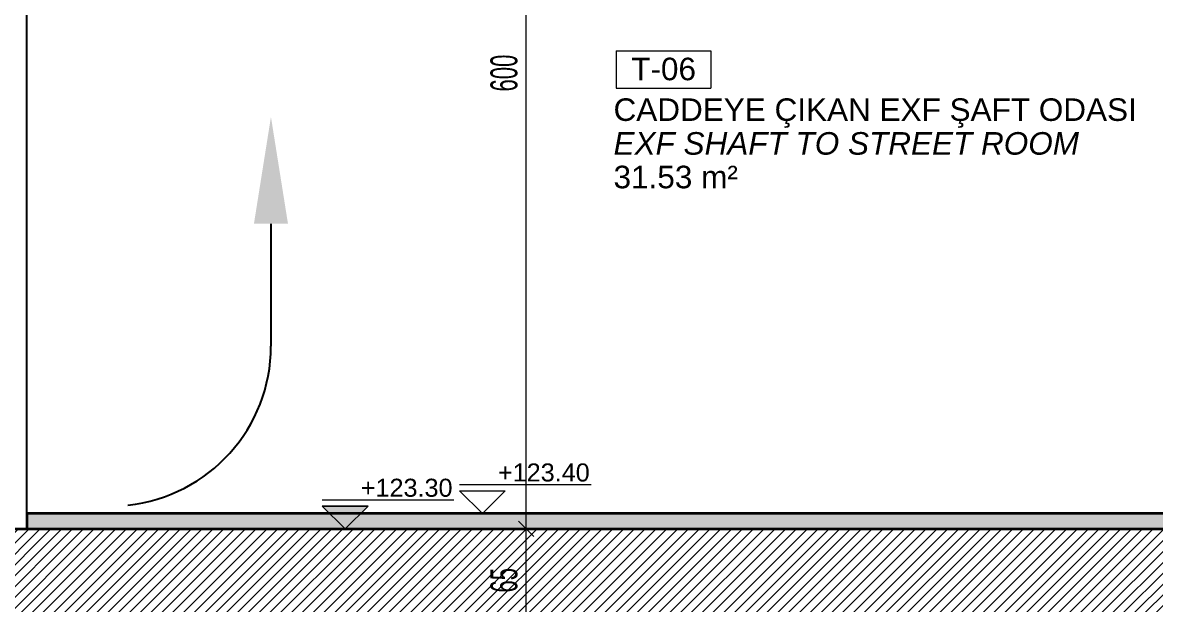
# Model space of a CAD drawing. Header units: centimetres. Extents: x 1976 to 8269, y 9888 to 14030.
# Drawn here: x 5578 to 6319, y 12281 to 12661 of the extents above; entities that cross this region are included whole.
import ezdxf

# ---------------------------------------------------------------- set-up
doc = ezdxf.new("R2010")
doc.units = ezdxf.units.CM
doc.header["$LTSCALE"] = 200
doc.linetypes.add('Dot 1mm', pattern=[0.1, 0, -0.1])
for name, color, linetype, lineweight in [('A-ANNO-DIMS', 211, 'Continuous', 9), ('A-ANNO-DIMS-100', 211, 'Continuous', 9), ('A-AREA-IDEN', 2, 'Continuous', 9), ('A-DETL-GENF', 92, 'Continuous', 9), ('A-DETL-MEDM', 33, 'Continuous', 25), ('A-FLOR', 192, 'Continuous', 9), ('A-FLOR-LEVL', 51, 'Continuous', 9), ('A-FLOR-PATT', 8, 'Continuous', 9), ('A-WALL', 113, 'Continuous', 9), ('G-ANNO-DIMS', 111, 'Continuous', 9)]:
    doc.layers.add(name, color=color, linetype=linetype, lineweight=lineweight)
doc.styles.add('Arial_3', font='arial.ttf', dxfattribs={"height": 14.752994})
doc.styles.add('Arial_5', font='arial.ttf', dxfattribs={"height": 11.802395})
doc.styles.add('Arial_I', font='ariali.ttf', dxfattribs={"height": 14.752994})
doc.styles.add('Swis721 LtCn BT_2', font='swisscl.ttf', dxfattribs={"width": 0.8, "height": 17.639445})
doc.dimstyles.new('IUAS_DIMENSION_INSIDE_100', dxfattribs={"dimscale": 30.48, "dimtxt": 18, "dimasz": 0.328084, "dimexe": 0.328084, "dimexo": 0.0625, "dimgap": 0, "dimtad": 1, "dimdec": 0, "dimdsep": 46, "dimtxsty": 'Swis721 LtCn BT_2', "dimblk1": 'OBLIQUE', "dimblk2": 'OBLIQUE', "dimsah": 1, "dimcen": 0.09, "dimdle": 0.328084, "dimazin": 0, "dimtfac": 1, "dimtdec": 4, "dimtix": 1, "dimtmove": 0, "dimatfit": 3, "dimfxl": 0.656168, "dimfxlon": 1, "dimtvp": 1, "dimtolj": 1, "dimtzin": 0, "dimarcsym": 2})

# ---------------------------------------------------------------- blocks, each defined once
blk = doc.blocks.new('IUAS_A_ROOM_100S - No_İsmi_Alan-1315501-B')
at = {"layer": 'A-AREA-IDEN'}
for p, q in [((4228.2, 12642.9), (4228.2, 12618.52)), ((4228.2, 12642.9), (4290.21, 12642.9)), ((4290.21, 12642.9), (4290.21, 12618.52)), ((4228.2, 12618.52), (4290.21, 12618.52))]:
    blk.add_line(p, q, dxfattribs=at)
blk = doc.blocks.new('DIMBLOCK34-B')
at = {"layer": 'A-ANNO-DIMS-100', "transparency": 16777216}
for p, q in [((5907.29, 12330), (5902.29, 12335)), ((5887.29, 12330), (5917.29, 12330)), ((5907.29, 12330), (5887.29, 12330)), ((5907.29, 12265), (5907.29, 12330)), ((5907.29, 12330), (5912.29, 12325)), ((5907.29, 12265), (5902.29, 12270)), ((5887.29, 12265), (5917.29, 12265)), ((5907.29, 12265), (5887.29, 12265)), ((5907.29, 12265), (5912.29, 12260))]:
    blk.add_line(p, q, dxfattribs=at)
at = {"layer": 'A-ANNO-DIMS-100', "color": 0, "transparency": 16777216, "insert": (5883.94, 12288.36), "char_height": 17.639, "width": 21.9429, "attachment_point": 1, "rotation": 90, "line_spacing_factor": 0.971848, "style": 'Swis721 LtCn BT_2'}
blk.add_mtext('65', dxfattribs=at)
blk = doc.blocks.new('_Oblique')
at = {"color": 0, "linetype": 'ByBlock', "lineweight": -2}
blk.add_line((-0.5, -0.5), (0.5, 0.5), dxfattribs=at)
blk = doc.blocks.new('DIMBLOCK35-B')
at = {"layer": 'A-ANNO-DIMS-100', "transparency": 16777216}
for p, q in [((5907.29, 12930), (5902.29, 12935)), ((5887.29, 12930), (5917.29, 12930)), ((5907.29, 12930), (5887.29, 12930)), ((5907.29, 12330), (5907.29, 12930)), ((5907.29, 12930), (5912.29, 12925)), ((5907.29, 12330), (5902.29, 12335)), ((5887.29, 12330), (5917.29, 12330)), ((5907.29, 12330), (5887.29, 12330)), ((5907.29, 12330), (5912.29, 12325))]:
    blk.add_line(p, q, dxfattribs=at)
at = {"layer": 'A-ANNO-DIMS-100', "color": 0, "transparency": 16777216, "insert": (5883.94, 12616.29), "char_height": 17.639, "width": 32.9143, "attachment_point": 1, "rotation": 90, "line_spacing_factor": 0.971848, "style": 'Swis721 LtCn BT_2'}
blk.add_mtext('600', dxfattribs=at)
blk = doc.blocks.new('Spot Elevations - IUAS_A_SECTION_FLOOR_CONCRETE-1317280-B')
at = {"layer": 'G-ANNO-DIMS'}
blk.add_hatch(color=256, dxfattribs=at).paths.add_polyline_path([(5801.76, 10950), (5786.76, 10935), (5771.76, 10950)], flags=0)
for p, q in [((5771.76, 10954), (5857.83, 10954)), ((5771.76, 10950), (5801.76, 10950)), ((5786.76, 10935), (5771.76, 10950)), ((5801.76, 10950), (5771.76, 10950)), ((5771.76, 10950), (5786.76, 10935)), ((5801.76, 10950), (5786.76, 10935)), ((5786.76, 10935), (5801.76, 10950))]:
    blk.add_line(p, q, dxfattribs=at)
blk = doc.blocks.new('Spot Elevations - IUAS_A_SECTION_FLOOR_FINISH-1317019-B')
at = {"layer": 'G-ANNO-DIMS'}
for p, q in [((4476.4, 12529), (4562.47, 12529)), ((4476.4, 12525), (4506.4, 12525)), ((4491.4, 12510), (4476.4, 12525)), ((4506.4, 12525), (4491.4, 12510))]:
    blk.add_line(p, q, dxfattribs=at)

msp = doc.modelspace()

# ---------------------------------------------------------------- hatches: boundary and pattern name
at = {"layer": 'A-DETL-GENF'}
msp.add_hatch(color=7, dxfattribs=at).paths.add_polyline_path([(5729.21, 12529.69), (5751.5, 12529.69), (5740.35, 12599.69)], flags=0)
at = {"layer": 'A-FLOR-PATT'}
h = msp.add_hatch(dxfattribs=at)
h.set_pattern_fill('FP_2', color=256, style=0, pattern_type=2)
h.set_pattern_definition([(50, (4932.76, 11977.5), (72.8738, -6.376), [7.62, -83.82]), (355, (4932.76, 11977.5), (-14.097, 76.4224), [6.096, -67.056]), (100.451, (4938.835, 11976.97), (58.777, 70.047), [6.476, -71.236]), (46.184, (4932.76, 11997.82), (108.4314, -16.8175), [11.43, -125.73]), (96.636, (4941.8, 11996.42), (94.961, 98.971), [9.714, -106.854]), (351.184, (4932.76, 11997.82), (94.962, 98.97), [9.144, -100.584]), (21, (4942.92, 11992.74), (60.6457, -40.9065), [7.62, -83.82]), (326, (4942.92, 11992.74), (24.721, 73.675), [6.096, -67.056]), (71.451, (4947.976, 11989.33), (85.367, 32.7687), [6.476, -71.236]), (37.5, (4932.762, 11977.5), (1.23552, 33.82243), [3.353, -62.89, 3.353, -64.719, -67.31]), (37.5, (4932.762, 11977.5), (1.23552, 33.82243), [-134.315, 3.353, -63.957]), (7.5, (4932.762, 11977.5), (26.72815, 40.07255), [3.353, -35.458, 3.353, -61.366, -25.654]), (7.5, (4932.762, 11977.5), (26.72815, 40.07255), [-103.53, 3.353, -22.301]), (327.5, (4910.105, 11977.5), (54.2363, -2.2921), [3.353, -22.047, 3.353, -75.895, -105.156]), (327.5, (4910.105, 11977.5), (54.2363, -2.2921), [-104.648, 3.353, -101.803]), (317.5, (4899.945, 11977.5), (59.2516, 10.1701), [3.353, -29.667, 3.353, -49.276, -74.676]), (317.5, (4899.945, 11977.5), (59.2516, 10.1701), [-85.649, 3.353, -71.323])])
h.paths.add_polyline_path([(5845.47, 12330), (6550.53, 12330), (6550.53, 12340), (5580.53, 12340), (5580.53, 12330), (5664.81, 12330)], flags=0)
h.paths.add_polyline_path([(4610.53, 12330), (5230.53, 12330), (5230.53, 12340), (4610.53, 12340)], flags=0)
h.paths.add_polyline_path([(4590.53, 12330), (4590.53, 12340), (4140.53, 12340), (4140.53, 12330), (4400.21, 12330)], flags=0)
h.paths.add_polyline_path([(5250.53, 12330), (5560.53, 12330), (5560.53, 12340), (5250.53, 12340)], flags=0)
h = msp.add_hatch(dxfattribs=at)
h.set_pattern_fill('FP_1', color=256, style=0, pattern_type=2)
h.set_pattern_definition([(45, (4932.762, 11977.5), (-3.535534, 3.535534), [])])
h.paths.add_polyline_path([(3990.53, 12265), (6700.53, 12265), (6700.53, 12330), (3990.53, 12330)], flags=0)

# ---------------------------------------------------------------- linework, layer by layer
at = {"layer": 'A-DETL-MEDM'}
msp.add_line((5740.35, 12529.69), (5740.35, 12449.69), dxfattribs=at)
msp.add_arc((5635.74, 12449.69), 104.61, 276, 0, dxfattribs=at)
at = {"layer": 'A-FLOR', "lineweight": 35}
for p, q in [((6550.53, 12340), (5580.53, 12340)), ((5580.53, 12340), (5580.53, 12330)), ((4140.53, 12330), (5580.53, 12330)), ((5580.53, 12330), (6550.53, 12330))]:
    msp.add_line(p, q, dxfattribs=at)
at = {"layer": 'A-FLOR-LEVL', "linetype": 'Dot 1mm'}
msp.add_line((1976.45, 12330), (8269.32, 12330), dxfattribs=at)
at = {"layer": 'A-WALL', "lineweight": 25}
msp.add_line((5580.53, 12340), (5580.53, 12930), dxfattribs=at)

# ---------------------------------------------------------------- block references
at = {"layer": 'A-AREA-IDEN'}
msp.add_blockref('IUAS_A_ROOM_100S - No_İsmi_Alan-1315501-B', (1737.95, 0), dxfattribs=at)
at = {"layer": 'G-ANNO-DIMS'}
for name, p in [('Spot Elevations - IUAS_A_SECTION_FLOOR_FINISH-1317019-B', (1387.3, -170)), ('Spot Elevations - IUAS_A_SECTION_FLOOR_CONCRETE-1317280-B', (2.18, 1395))]:
    msp.add_blockref(name, p, dxfattribs=at)

# ---------------------------------------------------------------- texts
at = {"layer": 'A-AREA-IDEN', "char_height": 14.753, "line_spacing_factor": 0.938532}
for s, insert, width, attachment_point, style in [('T-06', (5997.26, 12638.41), 50.4, 2, 'Arial_3'), ('CADDEYE ÇIKAN EXF ŞAFT ODASI', (5964.5, 12611.8), 406.98, 1, 'Arial_3'), ('EXF SHAFT TO STREET ROOM', (5964.5, 12589.7), 364.32, 1, 'Arial_I'), ('31.53 m²', (5964.5, 12567.7), 96.84, 1, 'Arial_3')]:
    msp.add_mtext(s, dxfattribs=dict(at, insert=insert, width=width, attachment_point=attachment_point, style=style))
at = {"layer": 'G-ANNO-DIMS', "char_height": 11.802, "width": 71.568, "attachment_point": 1, "line_spacing_factor": 0.938532, "style": 'Arial_5'}
for s, insert in [('+123.40', (5888.88, 12372.86)), ('+123.30', (5799.12, 12362.86))]:
    msp.add_mtext(s, dxfattribs=dict(at, insert=insert))

# ---------------------------------------------------------------- dimensions: what is measured, and where the dimension line sits
at = {"layer": 'A-ANNO-DIMS'}
for base, p1, p2, override, picture, middle in [((5907.29, 12930), (5887.29, 12330), (5887.29, 12930), {"dimpost": '<>', "dimfxl": 600}, 'DIMBLOCK35-B', (5898.26, 12630)), ((5907.29, 12330), (5887.29, 12265), (5887.29, 12330), {"dimpost": '<>', "dimfxl": 65}, 'DIMBLOCK34-B', (5898.26, 12297.5))]:
    dim = msp.add_linear_dim(base=base, p1=p1, p2=p2, angle=90, dimstyle='IUAS_DIMENSION_INSIDE_100', override=override, dxfattribs=at)
    dim.commit()
    dim.dimension.update_dxf_attribs({"geometry": picture, "text_midpoint": middle})

doc.saveas('drawing.dxf')
